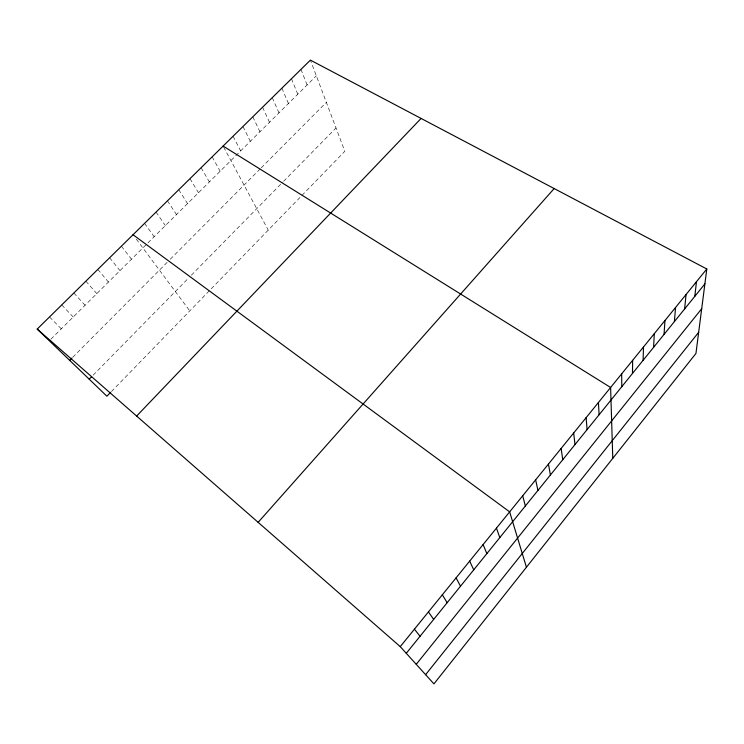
<?xml version="1.0" encoding="UTF-8"?>
<svg xmlns="http://www.w3.org/2000/svg" width="744" height="744" viewBox="0 0 744 744"><rect width="100%" height="100%" fill="white"/><g stroke="black" fill="none" stroke-linecap="round" stroke-linejoin="round"><path stroke-width="0.56" stroke-dasharray="3.72 2.79" d="M111.442 391.539L344.825 151.283L310.406 60.115M93.149 375.162L188.158 278.461M191.338 275.224L282.85 182.085M283.659 181.257L336.018 127.959M72.745 357.278L167.177 262.353M170.274 259.238L260.428 168.618M261.209 167.837L326.356 102.356M50.908 339.152L316.339 75.814M49.513 316.963L61.315 328.829M61.733 304.938L73.237 317M73.851 293.006L85.067 305.263M85.876 281.167L96.804 293.62M97.799 269.421L108.447 282.06M109.638 257.768L120.007 270.593M121.384 246.208L131.483 259.219M136.31 239.131L189.785 310.89M144.596 223.358L154.157 236.713M156.073 212.059L165.373 225.59M167.456 200.852L176.495 214.551M178.755 189.72L187.544 203.596M189.971 178.681L198.499 192.724M201.103 167.726L209.38 181.927M212.142 156.854L220.178 171.213M223.628 147.033L268.249 230.11M233.077 136.254L240.647 150.902M242.972 126.508L250.328 141.295M252.802 116.827L259.954 131.753M262.567 107.22L269.505 122.276M272.267 97.669L278.991 112.865M281.902 88.183L288.421 103.509M291.462 78.771L297.786 94.218M300.967 69.415L307.095 84.983"/><path stroke-width="1.12" d="M632.484 373.451L632.642 360.338M643.086 360.329L643.514 346.946M653.604 347.318L654.292 333.675M664.039 334.419L664.969 320.515M674.38 321.622L675.561 307.467M684.629 308.937L686.061 294.531M694.803 296.354L696.477 281.697M706.8 268.984L695.947 353.447L433.938 683.885L400.253 646.638L37.2 329.081L310.406 60.115L706.8 268.984L400.253 646.638M425.615 674.678L698.663 332.308M416.24 664.318L701.694 308.723M406.28 653.297L704.884 283.882M258.149 522.344L554.159 188.558M136.636 416.063L421.095 118.436M110.679 392.311L106.894 396.217L37.2 329.081M89.206 379.18L91.568 376.771M69.666 360.366L71.973 358.05M223.107 146.066L610.61 387.485L612.777 458.332M133.037 234.741L509.649 511.863L526.427 567.235M414.427 629.173L420.044 636.269M428.451 611.894L433.668 619.408M442.327 594.791L447.163 602.714M456.072 577.865L460.517 586.198M469.669 561.115L473.742 569.839M483.135 544.534L486.836 553.638M496.462 528.11L499.801 537.596M522.716 495.774L525.348 505.985M535.643 479.843L537.94 490.417M548.449 464.07L550.411 474.988M561.125 448.446L562.762 459.708M573.68 432.98L574.991 444.577M586.105 417.672L587.109 429.586M598.418 402.504L599.106 414.743M621.677 373.851L621.789 386.685"/></g></svg>
